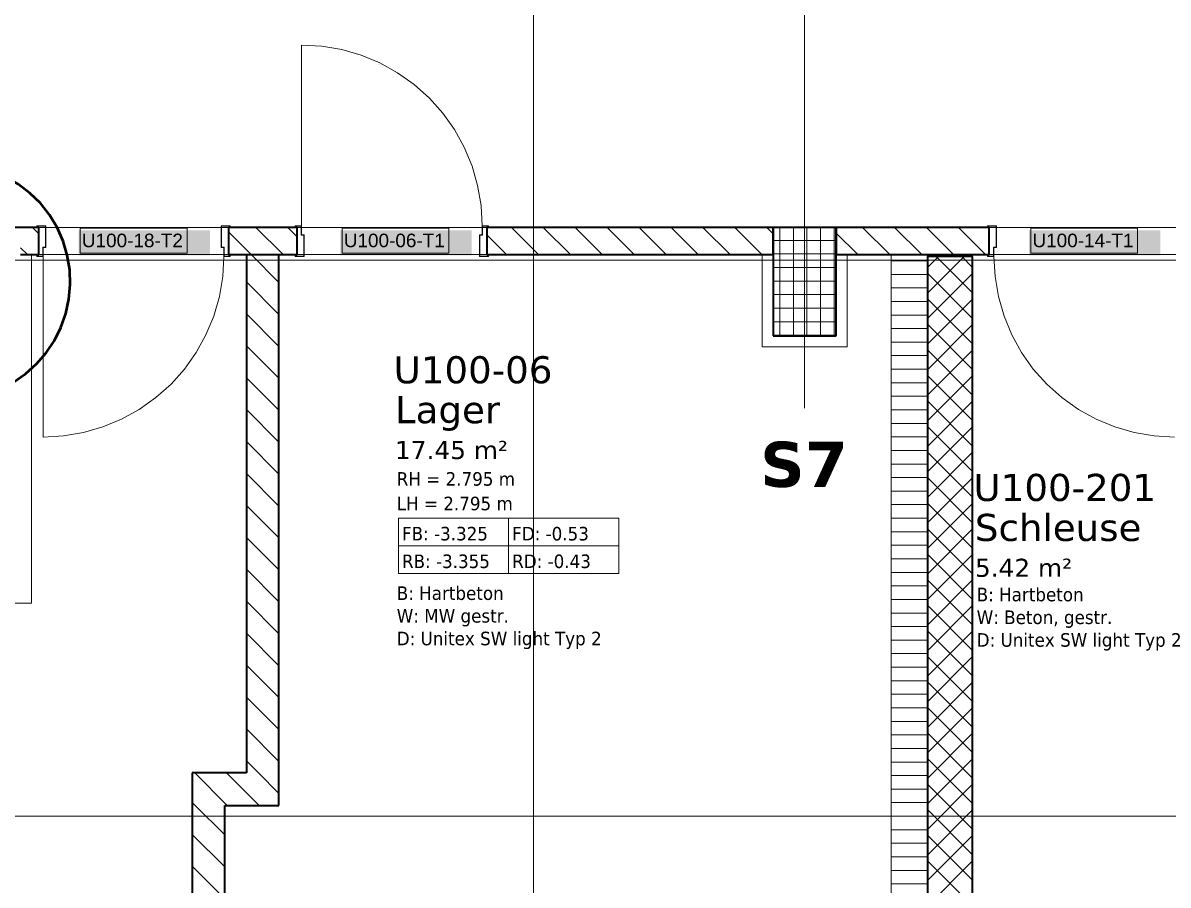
# Model space of a CAD drawing. Extents: x -1132 to 613, y -233 to 616.
# Drawn here: x -531.2 to -404.4, y 146.6 to 242 of the extents above; entities that cross this region are included whole.
import ezdxf
from ezdxf.lldxf.tags import DXFTag

# ---------------------------------------------------------------- set-up
doc = ezdxf.new("R2010")
doc.units = 0
doc.layers.get('0').update_dxf_attribs({"lineweight": 13})
for name, color, linetype, lineweight in [('A-AREA-____-IDEN', 7, 'Continuous', 5), ('A-DOOR-____-IDEN', 7, 'Continuous', 5), ('A-DOOR-____-OTLN', 7, 'Continuous', 9), ('A-DOOR-FRAM-MCUT', 7, 'Continuous', 9), ('A-DOOR-OPNG-OTLN', 7, 'Continuous', 9), ('A-FLOR-____-OTLN', 7, 'Continuous', 9), ('A-FLOR-____-OVHD', 7, 'Strichpunkt - Fein', 9), ('A-WALL-____-MCUT', 7, 'Continuous', 35), ('A-WALL-____-PATT', 7, 'Continuous', 35), ('S-COLS-____-MCUT', 7, 'Continuous', 35), ('S-COLS-____-OTLN', 7, 'Continuous', 9), ('S-GRID-____-OTLN', 7, 'Continuous', 5)]:
    doc.layers.add(name, color=color, linetype=linetype, lineweight=lineweight)
doc.layers.add('EL01_WAN_Leitung_Potentialausgleich', color=1, linetype='fein_strichliert', lineweight=13, true_color=0xff0000)
doc.layers.add('S-GRID-____-IDEN', color=7, linetype='Continuous', lineweight=9, true_color=0x5555aa)
doc.styles.get("Standard").update_dxf_attribs({"font": 'arial.ttf'})
tags = doc.linetypes.add('_Rasterlinie_', pattern=[0.375, 0.2, -0.05, 0.075, -0.05]).pattern_tags.tags
tags[10:11] = [DXFTag(74, 4), DXFTag(75, 0), DXFTag(340, '0'), DXFTag(46, 1.0), DXFTag(50, 0.0), DXFTag(44, 0.0), DXFTag(45, 0.0)]
tags[8:9] = [DXFTag(74, 4), DXFTag(75, 0), DXFTag(340, '0'), DXFTag(46, 1.0), DXFTag(50, 0.0), DXFTag(44, 0.0), DXFTag(45, 0.0)]
tags[6:7] = [DXFTag(74, 4), DXFTag(75, 0), DXFTag(340, '0'), DXFTag(46, 1.0), DXFTag(50, 0.0), DXFTag(44, 0.0), DXFTag(45, 0.0)]
tags[4:5] = [DXFTag(74, 4), DXFTag(75, 0), DXFTag(340, '0'), DXFTag(46, 1.0), DXFTag(50, 0.0), DXFTag(44, 0.0), DXFTag(45, 0.0)]
tags = doc.linetypes.add('fein_strichliert', pattern=[4, 1, -2, 1]).pattern_tags.tags
tags[8:9] = [DXFTag(74, 4), DXFTag(75, 0), DXFTag(340, '0'), DXFTag(46, 0.0), DXFTag(50, 0.0), DXFTag(44, 0.0), DXFTag(45, 0.0)]
tags[6:7] = [DXFTag(74, 4), DXFTag(75, 0), DXFTag(340, '0'), DXFTag(46, 0.0), DXFTag(50, 0.0), DXFTag(44, 0.0), DXFTag(45, 0.0)]
tags[4:5] = [DXFTag(74, 4), DXFTag(75, 0), DXFTag(340, '0'), DXFTag(46, 0.0), DXFTag(50, 0.0), DXFTag(44, 0.0), DXFTag(45, 0.0)]
tags = doc.linetypes.add('Grundrissdarstellung Sturz', pattern=[0.25, 0.15, -0.05, 0, -0.05]).pattern_tags.tags
tags[10:11] = [DXFTag(74, 4), DXFTag(75, 0), DXFTag(340, '0'), DXFTag(46, 1.0), DXFTag(50, 0.0), DXFTag(44, 0.0), DXFTag(45, 0.0)]
tags[8:9] = [DXFTag(74, 4), DXFTag(75, 0), DXFTag(340, '0'), DXFTag(46, 1.0), DXFTag(50, 0.0), DXFTag(44, 0.0), DXFTag(45, 0.0)]
tags[6:7] = [DXFTag(74, 4), DXFTag(75, 0), DXFTag(340, '0'), DXFTag(46, 1.0), DXFTag(50, 0.0), DXFTag(44, 0.0), DXFTag(45, 0.0)]
tags[4:5] = [DXFTag(74, 4), DXFTag(75, 0), DXFTag(340, '0'), DXFTag(46, 1.0), DXFTag(50, 0.0), DXFTag(44, 0.0), DXFTag(45, 0.0)]
tags = doc.linetypes.add('Strichpunkt - Fein', pattern=[0.2, 0.1, -0.05, 0, -0.05]).pattern_tags.tags
tags[10:11] = [DXFTag(74, 4), DXFTag(75, 0), DXFTag(340, '0'), DXFTag(46, 1.0), DXFTag(50, 0.0), DXFTag(44, 0.0), DXFTag(45, 0.0)]
tags[8:9] = [DXFTag(74, 4), DXFTag(75, 0), DXFTag(340, '0'), DXFTag(46, 1.0), DXFTag(50, 0.0), DXFTag(44, 0.0), DXFTag(45, 0.0)]
tags[6:7] = [DXFTag(74, 4), DXFTag(75, 0), DXFTag(340, '0'), DXFTag(46, 1.0), DXFTag(50, 0.0), DXFTag(44, 0.0), DXFTag(45, 0.0)]
tags[4:5] = [DXFTag(74, 4), DXFTag(75, 0), DXFTag(340, '0'), DXFTag(46, 1.0), DXFTag(50, 0.0), DXFTag(44, 0.0), DXFTag(45, 0.0)]

# ---------------------------------------------------------------- blocks, each defined once
blk = doc.blocks.new('Referenz-A0UJ2EK7XE', base_point=(-1124.08, -162.87))
at = {"layer": 'A-AREA-____-IDEN', "color": 0, "linetype": 'Continuous', "ltscale": 0.13}
for p, q in [((-489.58, 187.19), (-465.18, 187.19)), ((-489.58, 181.07), (-489.58, 187.19)), ((-477.38, 187.19), (-477.38, 181.07)), ((-465.18, 187.19), (-465.18, 181.07)), ((-489.58, 184.13), (-465.18, 184.13)), ((-465.18, 181.07), (-489.58, 181.07))]:
    blk.add_line(p, q, dxfattribs=at)
at = {"layer": 'A-DOOR-____-IDEN', "color": 0, "linetype": 'Continuous', "ltscale": 0.13}
for p, q in [((-524.83, 219.31), (-512.99, 219.31)), ((-524.83, 216.53), (-524.83, 219.31)), ((-512.99, 219.31), (-512.99, 216.53)), ((-495.83, 219.31), (-483.99, 219.31)), ((-495.83, 216.53), (-495.83, 219.31)), ((-483.99, 219.31), (-483.99, 216.53)), ((-419.58, 219.31), (-407.74, 219.31)), ((-419.58, 216.53), (-419.58, 219.31)), ((-407.74, 219.31), (-407.74, 216.53)), ((-512.99, 216.53), (-524.83, 216.53)), ((-483.99, 216.53), (-495.83, 216.53)), ((-407.74, 216.53), (-419.58, 216.53))]:
    blk.add_line(p, q, dxfattribs=at)
at = {"layer": 'A-DOOR-____-IDEN', "color": 7, "linetype": 'Continuous', "ltscale": 0.13, "true_color": 0xffffff}
for points in [[(-525, 216.31), (-510.46, 216.31), (-525, 219.07)], [(-510.46, 216.31), (-525, 219.07), (-510.46, 219.07)], [(-496, 216.31), (-481.46, 216.31), (-496, 219.07)], [(-481.46, 216.31), (-496, 219.07), (-481.46, 219.07)], [(-419.75, 216.31), (-405.21, 216.31), (-419.75, 219.07)], [(-405.21, 216.31), (-419.75, 219.07), (-405.21, 219.07)]]:
    blk.add_solid(points, dxfattribs=at)
at = {"layer": 'A-DOOR-____-OTLN', "color": 0, "linetype": 'Grundrissdarstellung Sturz', "ltscale": 0.13}
for p, q in [((-508.41, 219.38), (-529.41, 219.38)), ((-479.81, 219.38), (-500.81, 219.38)), ((-424.16, 219.38), (-403.16, 219.38)), ((-508.41, 216.38), (-529.41, 216.38)), ((-479.81, 216.38), (-500.81, 216.38)), ((-424.16, 216.38), (-403.16, 216.38))]:
    blk.add_line(p, q, dxfattribs=at)
at = {"layer": 'A-DOOR-FRAM-MCUT', "color": 0, "linetype": 'Continuous', "ltscale": 0.13}
for p, q in [((-528.61, 219.58), (-529.61, 219.58)), ((-529.61, 219.58), (-529.61, 219.38)), ((-529.61, 219.38), (-529.57, 219.38)), ((-529.57, 219.38), (-529.57, 219.54)), ((-529.57, 219.54), (-528.65, 219.54)), ((-528.65, 219.54), (-528.65, 217.22)), ((-528.61, 217.18), (-528.61, 219.58)), ((-508.21, 219.58), (-509.21, 219.58)), ((-509.21, 219.58), (-509.21, 217.18)), ((-509.17, 217.22), (-509.17, 219.54)), ((-509.17, 219.54), (-508.25, 219.54)), ((-508.25, 219.54), (-508.25, 219.38)), ((-508.25, 219.38), (-508.21, 219.38)), ((-508.21, 219.38), (-508.21, 219.58)), ((-501.01, 219.38), (-501.01, 219.58)), ((-501.01, 219.58), (-500.31, 219.58)), ((-500.97, 219.38), (-501.01, 219.38)), ((-500.97, 219.54), (-500.97, 219.38)), ((-500.35, 219.54), (-500.97, 219.54)), ((-500.35, 218.54), (-500.35, 219.54)), ((-500.31, 219.58), (-500.31, 218.58)), ((-480.31, 218.58), (-480.31, 219.58)), ((-480.31, 219.58), (-479.61, 219.58)), ((-480.27, 219.54), (-480.27, 218.54)), ((-479.65, 219.54), (-480.27, 219.54)), ((-479.65, 219.38), (-479.65, 219.54)), ((-479.61, 219.38), (-479.65, 219.38)), ((-479.61, 219.58), (-479.61, 219.38)), ((-424.36, 219.58), (-423.36, 219.58)), ((-424.36, 219.38), (-424.36, 219.58)), ((-424.32, 219.38), (-424.36, 219.38)), ((-424.32, 219.54), (-424.32, 219.38)), ((-423.4, 219.54), (-424.32, 219.54)), ((-423.4, 217.22), (-423.4, 219.54)), ((-423.36, 219.58), (-423.36, 217.18)), ((-500.05, 218.54), (-500.35, 218.54)), ((-500.31, 218.58), (-500.01, 218.58)), ((-500.05, 216.22), (-500.05, 218.54)), ((-500.01, 218.58), (-500.01, 216.18)), ((-480.61, 218.58), (-480.31, 218.58)), ((-480.61, 216.18), (-480.61, 218.58)), ((-480.57, 218.54), (-480.57, 216.22)), ((-480.27, 218.54), (-480.57, 218.54)), ((-528.65, 217.22), (-528.95, 217.22)), ((-528.95, 217.22), (-528.95, 216.22)), ((-528.91, 216.18), (-528.91, 217.18)), ((-528.91, 217.18), (-528.61, 217.18)), ((-509.21, 217.18), (-508.91, 217.18)), ((-508.87, 217.22), (-509.17, 217.22)), ((-508.91, 217.18), (-508.91, 216.18)), ((-508.87, 216.22), (-508.87, 217.22)), ((-423.7, 217.22), (-423.4, 217.22)), ((-423.7, 216.22), (-423.7, 217.22)), ((-423.66, 217.18), (-423.66, 216.18)), ((-423.36, 217.18), (-423.66, 217.18)), ((-529.57, 216.38), (-529.61, 216.38)), ((-529.61, 216.38), (-529.61, 216.18)), ((-529.61, 216.18), (-528.91, 216.18)), ((-529.57, 216.22), (-529.57, 216.38)), ((-528.95, 216.22), (-529.57, 216.22)), ((-508.91, 216.18), (-508.21, 216.18)), ((-508.25, 216.22), (-508.87, 216.22)), ((-508.21, 216.38), (-508.25, 216.38)), ((-508.25, 216.38), (-508.25, 216.22)), ((-508.21, 216.18), (-508.21, 216.38)), ((-501.01, 216.38), (-500.97, 216.38)), ((-501.01, 216.18), (-501.01, 216.38)), ((-500.01, 216.18), (-501.01, 216.18)), ((-500.97, 216.38), (-500.97, 216.22)), ((-500.97, 216.22), (-500.05, 216.22)), ((-479.61, 216.18), (-480.61, 216.18)), ((-480.57, 216.22), (-479.65, 216.22)), ((-479.65, 216.38), (-479.61, 216.38)), ((-479.65, 216.22), (-479.65, 216.38)), ((-479.61, 216.38), (-479.61, 216.18)), ((-424.36, 216.38), (-424.32, 216.38)), ((-424.36, 216.18), (-424.36, 216.38)), ((-423.66, 216.18), (-424.36, 216.18)), ((-424.32, 216.38), (-424.32, 216.22)), ((-424.32, 216.22), (-423.7, 216.22))]:
    blk.add_line(p, q, dxfattribs=at)
at = {"layer": 'A-DOOR-OPNG-OTLN', "color": 0, "linetype": 'Continuous', "ltscale": 0.13}
for p, q in [((-500.31, 219.58), (-500.31, 239.58)), ((-498.07, 239.45), (-500.31, 239.58)), ((-495.86, 239.08), (-498.07, 239.45)), ((-493.7, 238.46), (-495.86, 239.08)), ((-491.63, 237.6), (-493.7, 238.46)), ((-489.67, 236.51), (-491.63, 237.6)), ((-487.84, 235.21), (-489.67, 236.51)), ((-486.16, 233.72), (-487.84, 235.21)), ((-484.67, 232.05), (-486.16, 233.72)), ((-483.37, 230.22), (-484.67, 232.05)), ((-482.29, 228.26), (-483.37, 230.22)), ((-481.43, 226.18), (-482.29, 228.26)), ((-480.81, 224.03), (-481.43, 226.18)), ((-480.43, 221.82), (-480.81, 224.03)), ((-480.31, 219.58), (-480.43, 221.82)), ((-528.91, 216.18), (-528.91, 196.18)), ((-509.03, 213.94), (-508.91, 216.18)), ((-423.66, 216.18), (-423.53, 213.94)), ((-509.41, 211.73), (-509.03, 213.94)), ((-423.53, 213.94), (-423.15, 211.73)), ((-510.03, 209.57), (-509.41, 211.73)), ((-423.15, 211.73), (-422.53, 209.57)), ((-510.89, 207.5), (-510.03, 209.57)), ((-422.53, 209.57), (-421.68, 207.5)), ((-511.97, 205.54), (-510.89, 207.5)), ((-421.68, 207.5), (-420.59, 205.54)), ((-513.27, 203.71), (-511.97, 205.54)), ((-420.59, 205.54), (-419.29, 203.71)), ((-514.76, 202.04), (-513.27, 203.71)), ((-419.29, 203.71), (-417.8, 202.04)), ((-516.44, 200.54), (-514.76, 202.04)), ((-417.8, 202.04), (-416.13, 200.54)), ((-518.27, 199.24), (-516.44, 200.54)), ((-416.13, 200.54), (-414.3, 199.24)), ((-520.23, 198.16), (-518.27, 199.24)), ((-414.3, 199.24), (-412.33, 198.16)), ((-522.3, 197.3), (-520.23, 198.16)), ((-412.33, 198.16), (-410.26, 197.3)), ((-526.67, 196.3), (-524.46, 196.68)), ((-524.46, 196.68), (-522.3, 197.3)), ((-410.26, 197.3), (-408.11, 196.68)), ((-408.11, 196.68), (-405.9, 196.3)), ((-528.91, 196.18), (-526.67, 196.3)), ((-405.9, 196.3), (-403.66, 196.18))]:
    blk.add_line(p, q, dxfattribs=at)
at = {"layer": 'A-FLOR-____-OTLN', "color": 0, "linetype": 'Continuous', "ltscale": 0.13}
for p, q in [((-529.41, 219.38), (-528.65, 219.38)), ((-528.61, 219.38), (-509.21, 219.38)), ((-509.17, 219.38), (-508.41, 219.38)), ((-500.81, 219.38), (-500.35, 219.38)), ((-500.31, 219.38), (-480.31, 219.38)), ((-480.27, 219.38), (-479.81, 219.38)), ((-528.95, 216.38), (-529.41, 216.38)), ((-508.91, 216.38), (-528.91, 216.38)), ((-508.41, 216.38), (-508.87, 216.38)), ((-500.05, 216.38), (-500.81, 216.38)), ((-480.61, 216.38), (-500.01, 216.38)), ((-479.81, 216.38), (-480.57, 216.38)), ((-426.01, 216.38), (-426.01, 216.18))]:
    blk.add_line(p, q, dxfattribs=at)
at = {"layer": 'A-FLOR-____-OVHD', "color": 0, "linetype": 'Strichpunkt - Fein', "ltscale": 0.13}
for p, q in [((-530.21, 177.78), (-530.21, 216.38)), ((-449.31, 216.38), (-449.31, 206.18)), ((-439.91, 206.18), (-439.91, 216.38)), ((-449.31, 206.18), (-439.91, 206.18)), ((-537.21, 177.78), (-530.21, 177.78))]:
    blk.add_line(p, q, dxfattribs=at)
at = {"layer": 'A-WALL-____-MCUT', "color": 0, "linetype": 'Continuous', "ltscale": 0.35}
for p, q in [((-529.41, 219.38), (-550.91, 219.38)), ((-529.41, 216.38), (-529.41, 219.38)), ((-500.81, 219.38), (-508.41, 219.38)), ((-508.41, 219.38), (-508.41, 216.38)), ((-500.81, 216.38), (-500.81, 219.38)), ((-448.11, 219.38), (-479.81, 219.38)), ((-479.81, 219.38), (-479.81, 216.38)), ((-448.11, 216.38), (-448.11, 219.38)), ((-424.16, 219.38), (-441.11, 219.38)), ((-441.11, 219.38), (-441.11, 216.38)), ((-424.16, 216.38), (-424.16, 219.38)), ((-531.41, 216.38), (-529.41, 216.38)), ((-508.41, 216.38), (-500.81, 216.38)), ((-506.41, 216.38), (-506.41, 158.98)), ((-502.81, 155.38), (-502.81, 216.38)), ((-479.81, 216.38), (-448.11, 216.38)), ((-441.11, 216.38), (-424.16, 216.38)), ((-431.01, 216.18), (-431.01, 111.98)), ((-426.01, 216.18), (-431.01, 216.18)), ((-426.01, 111.98), (-426.01, 216.18)), ((-512.41, 158.98), (-512.41, 36.98)), ((-506.41, 158.98), (-512.41, 158.98)), ((-508.81, 39.98), (-508.81, 155.38)), ((-508.81, 155.38), (-502.81, 155.38))]:
    blk.add_line(p, q, dxfattribs=at)
at = {"layer": 'A-WALL-____-MCUT', "color": 0, "linetype": 'Continuous', "lineweight": 9, "ltscale": 0.13}
for p, q in [((-435.01, 216.38), (-435.01, 115.98)), ((-431.01, 216.18), (-431.01, 216.38))]:
    blk.add_line(p, q, dxfattribs=at)
at = {"layer": 'A-WALL-____-PATT', "color": 0, "linetype": 'Continuous', "lineweight": 9, "ltscale": 0.13}
for p, q in [((-530.11, 219.38), (-529.41, 218.67)), ((-505.36, 219.38), (-502.36, 216.38)), ((-501.83, 219.38), (-500.81, 218.36)), ((-477.08, 219.38), (-474.08, 216.38)), ((-473.54, 219.38), (-470.54, 216.38)), ((-470.01, 219.38), (-467.01, 216.38)), ((-466.47, 219.38), (-463.47, 216.38)), ((-462.94, 219.38), (-459.94, 216.38)), ((-459.4, 219.38), (-456.4, 216.38)), ((-455.87, 219.38), (-452.87, 216.38)), ((-452.33, 219.38), (-449.33, 216.38)), ((-448.79, 219.38), (-448.11, 218.69)), ((-438.19, 219.38), (-435.19, 216.38)), ((-434.65, 219.38), (-431.65, 216.38)), ((-431.12, 219.38), (-428.12, 216.38)), ((-427.58, 219.38), (-424.58, 216.38)), ((-508.41, 218.89), (-505.9, 216.38)), ((-479.81, 218.57), (-477.61, 216.38)), ((-441.11, 218.76), (-438.72, 216.38)), ((-531.41, 217.14), (-530.65, 216.38)), ((-505.9, 216.38), (-502.81, 213.29)), ((-431.01, 215.69), (-435.01, 215.69)), ((-431.01, 214.94), (-429.77, 216.18)), ((-431.01, 212.11), (-426.94, 216.18)), ((-426.01, 212.15), (-430.04, 216.18)), ((-426.01, 214.97), (-427.21, 216.18)), ((-426.01, 209.32), (-431.01, 214.32)), ((-431.01, 209.29), (-426.01, 214.29)), ((-506.41, 213.35), (-502.81, 209.75)), ((-431.01, 214.19), (-435.01, 214.19)), ((-431.01, 212.69), (-435.01, 212.69)), ((-431.01, 211.19), (-435.01, 211.19)), ((-426.01, 206.49), (-431.01, 211.49)), ((-431.01, 206.46), (-426.01, 211.46)), ((-506.41, 209.81), (-502.81, 206.21)), ((-431.01, 209.69), (-435.01, 209.69)), ((-431.01, 208.19), (-435.01, 208.19)), ((-426.01, 203.66), (-431.01, 208.66)), ((-431.01, 203.63), (-426.01, 208.63)), ((-431.01, 206.69), (-435.01, 206.69)), ((-506.41, 206.28), (-502.81, 202.68)), ((-426.01, 200.83), (-431.01, 205.83)), ((-431.01, 200.8), (-426.01, 205.8)), ((-431.01, 205.19), (-435.01, 205.19)), ((-431.01, 203.69), (-435.01, 203.69)), ((-426.01, 198), (-431.01, 203)), ((-431.01, 197.97), (-426.01, 202.97)), ((-506.41, 202.74), (-502.81, 199.14)), ((-431.01, 202.19), (-435.01, 202.19)), ((-431.01, 200.69), (-435.01, 200.69)), ((-506.41, 199.21), (-502.81, 195.61)), ((-431.01, 199.19), (-435.01, 199.19)), ((-426.01, 195.18), (-431.01, 200.18)), ((-431.01, 195.14), (-426.01, 200.14)), ((-431.01, 197.69), (-435.01, 197.69)), ((-426.01, 192.35), (-431.01, 197.35)), ((-431.01, 192.32), (-426.01, 197.32)), ((-506.41, 195.67), (-502.81, 192.07)), ((-431.01, 196.19), (-435.01, 196.19)), ((-431.01, 194.69), (-435.01, 194.69)), ((-426.01, 189.52), (-431.01, 194.52)), ((-431.01, 189.49), (-426.01, 194.49)), ((-431.01, 193.19), (-435.01, 193.19)), ((-506.41, 192.14), (-502.81, 188.54)), ((-431.01, 191.69), (-435.01, 191.69)), ((-426.01, 186.69), (-431.01, 191.69)), ((-431.01, 186.66), (-426.01, 191.66)), ((-431.01, 190.19), (-435.01, 190.19)), ((-506.41, 188.6), (-502.81, 185)), ((-431.01, 188.69), (-435.01, 188.69)), ((-426.01, 183.86), (-431.01, 188.86)), ((-431.01, 183.83), (-426.01, 188.83)), ((-431.01, 187.19), (-435.01, 187.19)), ((-431.01, 185.69), (-435.01, 185.69)), ((-426.01, 181.03), (-431.01, 186.03)), ((-431.01, 181), (-426.01, 186)), ((-506.41, 185.07), (-502.81, 181.47)), ((-431.01, 184.19), (-435.01, 184.19)), ((-431.01, 182.69), (-435.01, 182.69)), ((-426.01, 178.2), (-431.01, 183.2)), ((-431.01, 178.17), (-426.01, 183.17)), ((-506.41, 181.53), (-502.81, 177.93)), ((-431.01, 181.19), (-435.01, 181.19)), ((-426.01, 175.38), (-431.01, 180.38)), ((-431.01, 175.35), (-426.01, 180.35)), ((-431.01, 179.69), (-435.01, 179.69)), ((-506.41, 177.99), (-502.81, 174.39)), ((-431.01, 178.19), (-435.01, 178.19)), ((-426.01, 172.55), (-431.01, 177.55)), ((-431.01, 172.52), (-426.01, 177.52)), ((-431.01, 176.69), (-435.01, 176.69)), ((-431.01, 175.19), (-435.01, 175.19)), ((-506.41, 174.46), (-502.81, 170.86)), ((-426.01, 169.72), (-431.01, 174.72)), ((-431.01, 169.69), (-426.01, 174.69)), ((-431.01, 173.69), (-435.01, 173.69)), ((-431.01, 172.19), (-435.01, 172.19)), ((-426.01, 166.89), (-431.01, 171.89)), ((-431.01, 166.86), (-426.01, 171.86)), ((-506.41, 170.92), (-502.81, 167.32)), ((-431.01, 170.69), (-435.01, 170.69)), ((-431.01, 169.19), (-435.01, 169.19)), ((-426.01, 164.06), (-431.01, 169.06)), ((-431.01, 164.03), (-426.01, 169.03)), ((-506.41, 167.39), (-502.81, 163.79)), ((-431.01, 167.69), (-435.01, 167.69)), ((-431.01, 166.19), (-435.01, 166.19)), ((-426.01, 161.23), (-431.01, 166.23)), ((-431.01, 161.2), (-426.01, 166.2)), ((-506.41, 163.85), (-502.81, 160.25)), ((-431.01, 164.69), (-435.01, 164.69)), ((-431.01, 163.19), (-435.01, 163.19)), ((-426.01, 158.41), (-431.01, 163.41)), ((-431.01, 158.37), (-426.01, 163.37)), ((-431.01, 161.69), (-435.01, 161.69)), ((-506.41, 160.32), (-505.07, 158.98)), ((-431.01, 160.19), (-435.01, 160.19)), ((-426.01, 155.58), (-431.01, 160.58)), ((-431.01, 155.55), (-426.01, 160.55)), ((-512.14, 158.98), (-508.54, 155.38)), ((-508.6, 158.98), (-505, 155.38)), ((-505.07, 158.98), (-502.81, 156.72)), ((-431.01, 158.69), (-435.01, 158.69)), ((-426.01, 152.75), (-431.01, 157.75)), ((-431.01, 152.72), (-426.01, 157.72)), ((-431.01, 157.19), (-435.01, 157.19)), ((-512.41, 155.71), (-512.07, 155.38)), ((-512.07, 155.38), (-508.81, 152.11)), ((-431.01, 155.69), (-435.01, 155.69)), ((-426.01, 149.92), (-431.01, 154.92)), ((-431.01, 149.89), (-426.01, 154.89)), ((-431.01, 154.19), (-435.01, 154.19)), ((-512.41, 152.17), (-508.81, 148.57)), ((-431.01, 152.69), (-435.01, 152.69)), ((-431.01, 151.19), (-435.01, 151.19)), ((-426.01, 147.09), (-431.01, 152.09)), ((-431.01, 147.06), (-426.01, 152.06)), ((-431.01, 149.69), (-435.01, 149.69)), ((-512.41, 148.64), (-508.81, 145.04)), ((-426.01, 144.26), (-431.01, 149.26)), ((-431.01, 144.23), (-426.01, 149.23)), ((-431.01, 148.19), (-435.01, 148.19)), ((-431.01, 146.69), (-435.01, 146.69))]:
    blk.add_line(p, q, dxfattribs=at)
at = {"layer": 'S-COLS-____-MCUT', "color": 0, "linetype": 'Continuous', "ltscale": 0.35}
for p, q in [((-441.11, 219.38), (-448.11, 219.38)), ((-448.11, 219.38), (-448.11, 207.38)), ((-441.11, 207.38), (-441.11, 219.38)), ((-448.11, 207.38), (-441.11, 207.38))]:
    blk.add_line(p, q, dxfattribs=at)
at = {"layer": 'S-COLS-____-OTLN', "color": 0, "linetype": 'Continuous', "ltscale": 0.13}
for p, q in [((-447.35, 207.38), (-447.35, 219.38)), ((-445.85, 207.38), (-445.85, 219.38)), ((-444.35, 207.38), (-444.35, 219.38)), ((-442.85, 207.38), (-442.85, 219.38)), ((-441.35, 207.38), (-441.35, 219.38)), ((-448.11, 217.95), (-441.11, 217.95)), ((-448.11, 216.45), (-441.11, 216.45)), ((-448.11, 214.95), (-441.11, 214.95)), ((-448.11, 213.45), (-441.11, 213.45)), ((-448.11, 211.95), (-441.11, 211.95)), ((-448.11, 210.45), (-441.11, 210.45)), ((-448.11, 208.95), (-441.11, 208.95)), ((-448.11, 207.45), (-441.11, 207.45))]:
    blk.add_line(p, q, dxfattribs=at)
at = {"layer": 'S-GRID-____-OTLN', "color": 0, "linetype": '_Rasterlinie_', "ltscale": 0.13}
for p, q in [((-444.61, 600.16), (-444.61, 199.37)), ((-474.61, -159.1), (-474.61, 585.98)), ((-1115.8, 215.78), (111.18, 215.78)), ((-1115.8, 154.18), (95.18, 154.18))]:
    blk.add_line(p, q, dxfattribs=at)
at = {"layer": 'A-AREA-____-IDEN', "color": 0, "linetype": 'Continuous', "ltscale": 0.13, "attachment_point": 1}
for s, insert, char_height in [('{\\fVerdana;U100-06}', (-490.12, 205.13), 3), ('{\\fVerdana;Lager}', (-489.97, 200.71), 3), ('{\\fVerdana;17.45 m²}', (-489.96, 195.74), 2), ('{\\W0.9;\\fVerdana;RH = 2.795 m}', (-489.77, 192.29), 1.5), ('{\\fVerdana;U100-201}', (-425.91, 192.1), 3), ('{\\W0.9;\\fVerdana;LH = 2.795 m}', (-489.77, 189.57), 1.5), ('{\\fVerdana;Schleuse}', (-425.76, 187.67), 3), ('{\\W0.9;\\fVerdana;FB: -3.325}', (-489.19, 186.23), 1.5), ('{\\W0.9;\\fVerdana;FD: -0.53}', (-476.99, 186.23), 1.5), ('{\\W0.9;\\fVerdana;RB: -3.355}', (-489.19, 183.17), 1.5), ('{\\W0.9;\\fVerdana;RD: -0.43}', (-476.99, 183.17), 1.5), ('{\\fVerdana;5.42 m²}', (-425.75, 182.7), 2), ('{\\W0.9;\\fVerdana;B: Hartbeton}', (-489.77, 179.64), 1.5), ('{\\W0.9;\\fVerdana;B: Hartbeton}', (-425.56, 179.49), 1.5), ('{\\W0.9;\\fVerdana;W: MW gestr.}', (-489.77, 177.13), 1.5), ('{\\W0.9;\\fVerdana;W: Beton, gestr.}', (-425.56, 176.97), 1.5), ('{\\W0.9;\\fVerdana;D: Unitex SW light Typ 2}', (-489.77, 174.62), 1.5), ('{\\W0.9;\\fVerdana;D: Unitex SW light Typ 2}', (-425.56, 174.46), 1.5)]:
    blk.add_mtext(s, dxfattribs=dict(at, insert=insert, char_height=char_height))
at = {"layer": 'A-DOOR-____-IDEN', "color": 0, "linetype": 'Continuous', "ltscale": 0.13, "char_height": 1.5, "attachment_point": 1}
for s, insert in [('{\\fArial;U100-18-T2}', (-524.63, 218.7)), ('{\\fArial;U100-06-T1}', (-495.63, 218.7)), ('{\\fArial;U100-14-T1}', (-419.38, 218.7))]:
    blk.add_mtext(s, dxfattribs=dict(at, insert=insert))
at = {"layer": 'S-GRID-____-IDEN', "color": 0, "linetype": 'Continuous', "lineweight": 5, "ltscale": 0.13, "insert": (-449.54, 195.66), "char_height": 5, "attachment_point": 1}
blk.add_mtext('{\\fVerdana|b1|i0;S7}', dxfattribs=at)
blk = doc.blocks.new('Kreis-A0UJ2ELTXE', base_point=(-551.89, 200.42))
at = {"color": 0, "linetype": 'ByBlock', "lineweight": -2, "ltscale": 0.5}
for p, q in [((-542.62, 225.85), (-544.15, 225.28)), ((-541.03, 226.21), (-542.62, 225.85)), ((-539.4, 226.38), (-541.03, 226.21)), ((-537.77, 226.34), (-539.4, 226.38)), ((-536.16, 226.09), (-537.77, 226.34)), ((-534.59, 225.65), (-536.16, 226.09)), ((-545.6, 224.53), (-546.94, 223.61)), ((-544.15, 225.28), (-545.6, 224.53)), ((-533.09, 225.01), (-534.59, 225.65)), ((-531.68, 224.19), (-533.09, 225.01)), ((-546.94, 223.61), (-548.15, 222.52)), ((-530.38, 223.2), (-531.68, 224.19)), ((-529.22, 222.06), (-530.38, 223.2)), ((-548.15, 222.52), (-549.22, 221.29)), ((-528.21, 220.78), (-529.22, 222.06)), ((-549.22, 221.29), (-550.13, 219.93)), ((-527.37, 219.38), (-528.21, 220.78)), ((-550.13, 219.93), (-550.86, 218.47)), ((-526.71, 217.88), (-527.37, 219.38)), ((-550.86, 218.47), (-551.4, 216.93)), ((-551.4, 216.93), (-551.75, 215.34)), ((-526.25, 216.32), (-526.71, 217.88)), ((-525.98, 214.71), (-526.25, 216.32)), ((-551.75, 215.34), (-551.89, 213.71)), ((-525.92, 213.08), (-525.98, 214.71)), ((-551.89, 213.71), (-551.83, 212.08)), ((-526.06, 211.46), (-525.92, 213.08)), ((-551.83, 212.08), (-551.56, 210.47)), ((-526.4, 209.86), (-526.06, 211.46)), ((-551.56, 210.47), (-551.1, 208.91)), ((-526.95, 208.32), (-526.4, 209.86)), ((-551.1, 208.91), (-550.44, 207.42)), ((-527.68, 206.86), (-526.95, 208.32)), ((-550.44, 207.42), (-549.6, 206.02)), ((-528.58, 205.51), (-527.68, 206.86)), ((-549.6, 206.02), (-548.59, 204.74)), ((-529.65, 204.28), (-528.58, 205.51)), ((-548.59, 204.74), (-547.43, 203.59)), ((-530.87, 203.19), (-529.65, 204.28)), ((-547.43, 203.59), (-546.13, 202.6)), ((-532.21, 202.26), (-530.87, 203.19)), ((-546.13, 202.6), (-544.72, 201.78)), ((-544.72, 201.78), (-543.22, 201.14)), ((-533.66, 201.51), (-532.21, 202.26)), ((-543.22, 201.14), (-541.65, 200.7)), ((-541.65, 200.7), (-540.03, 200.46)), ((-540.03, 200.46), (-538.4, 200.42)), ((-538.4, 200.42), (-536.78, 200.58)), ((-536.78, 200.58), (-535.19, 200.95)), ((-535.19, 200.95), (-533.66, 201.51))]:
    blk.add_line(p, q, dxfattribs=at)

msp = doc.modelspace()

# ---------------------------------------------------------------- block references
at = {"color": 9, "lineweight": 25, "ltscale": 0.25, "true_color": 0xc0c0c0}
msp.add_blockref('Referenz-A0UJ2EK7XE', (-1124.08, -162.87), dxfattribs=at)
at = {"layer": 'EL01_WAN_Leitung_Potentialausgleich', "linetype": 'ByBlock', "lineweight": 50, "ltscale": 0.5}
msp.add_blockref('Kreis-A0UJ2ELTXE', (-551.89, 200.42), dxfattribs=at)

doc.saveas('drawing.dxf')
